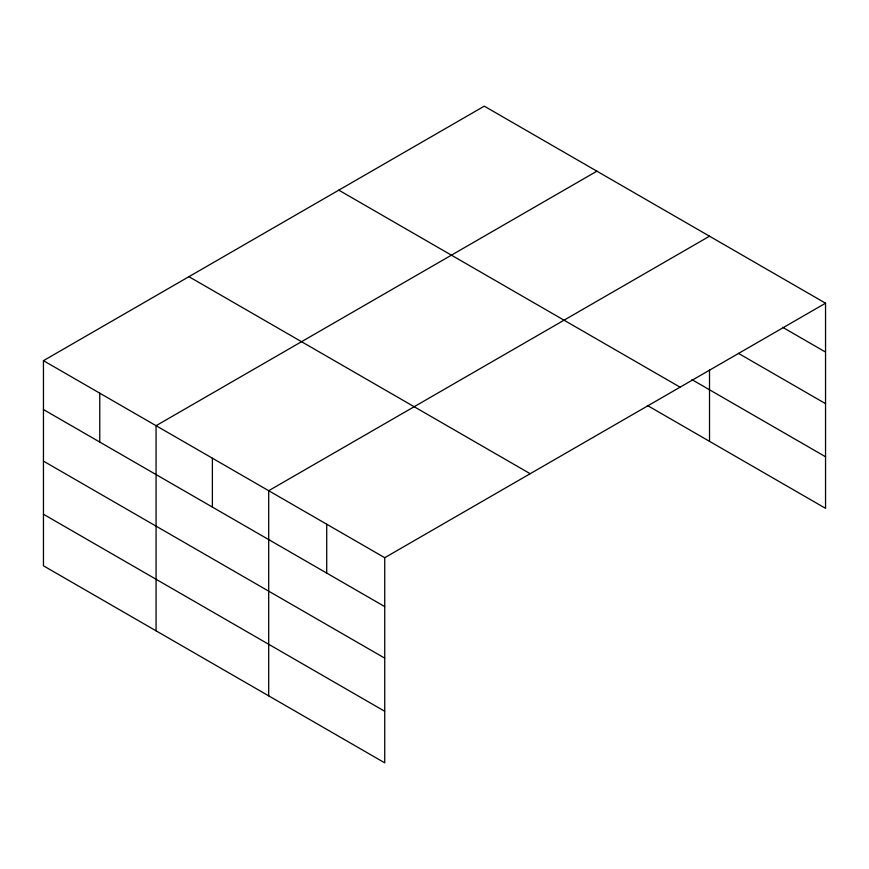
<?xml version="1.0" encoding="UTF-8"?>
<svg xmlns="http://www.w3.org/2000/svg" width="869" height="869" viewBox="0 0 869 869"><rect width="100%" height="100%" fill="white"/><g stroke="black" fill="none" stroke-linecap="round" stroke-linejoin="round"><path stroke-width="1.3" d="M825.55 303.194L484.272 106.159L43.45 360.668L43.45 565.806L384.728 762.841L384.728 557.702L825.55 303.194L825.55 508.332L647.34 405.443M596.894 171.182L156.072 425.691L156.072 630.829M709.517 236.205L268.695 490.703L268.695 695.852M782.621 327.287L825.55 352.075M738.52 353.401L825.55 403.64M691.92 379.623L825.55 456.768M338.801 190.148L680.079 387.183M188.921 276.679L530.199 473.714M43.45 360.668L384.728 557.702M43.45 409.549L384.728 606.584M43.45 461.113L384.728 658.148M43.45 514.242L384.728 711.276M709.517 369.857L709.517 441.343M326.711 524.203L326.711 573.084M212.384 458.202L212.384 507.083M99.761 393.179L99.761 442.06"/></g></svg>
